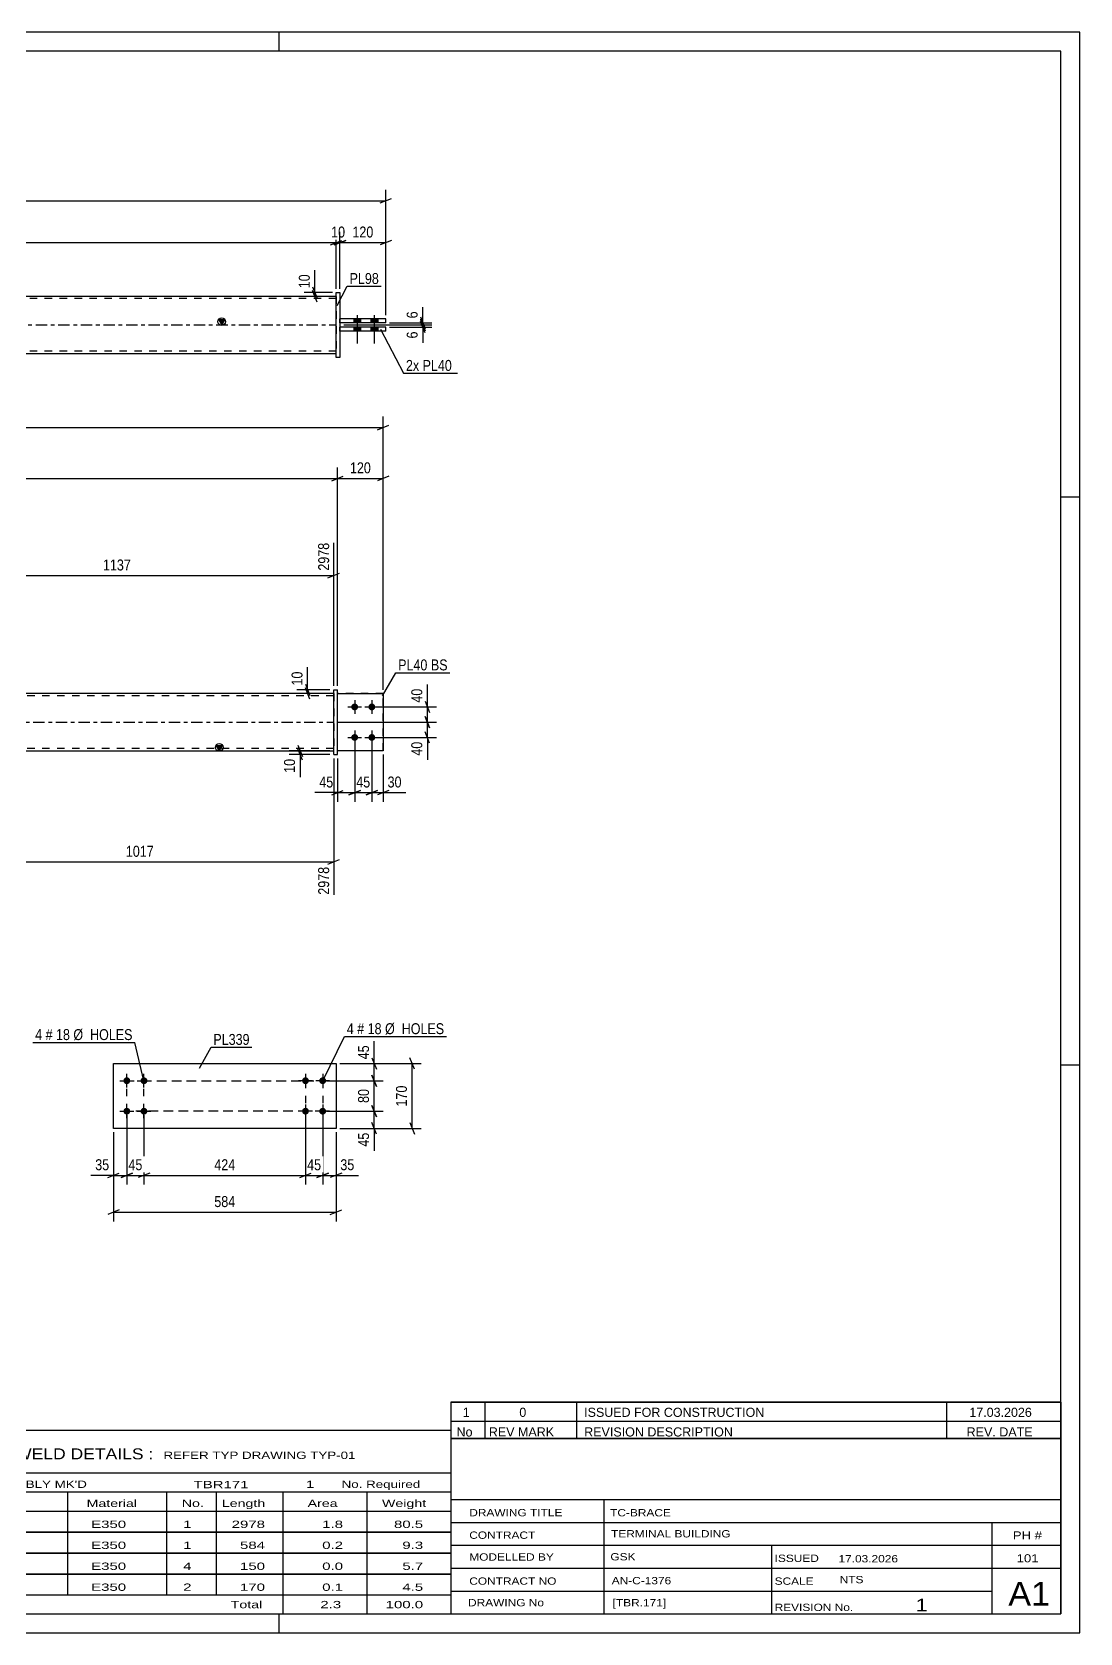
# Model space of a CAD drawing. Header units: millimetres. Extents: x 0 to 594, y 0 to 420.
# Drawn here: x 319.2 to 594, y 0 to 420 of the extents above; entities that cross this region are included whole.
import ezdxf

# ---------------------------------------------------------------- set-up
doc = ezdxf.new("R2010")
doc.units = ezdxf.units.MM
doc.linetypes.add('DXK_LINE_DOT2', pattern=[3.9198, 1.9599, -1.9599])
doc.linetypes.add('DXK_LINE_DOT3', pattern=[5.9187, 2.979, -0.9799, 0.9799, -0.9799])
doc.styles.add('Arial Narrow', font='ARIALN.TTF', dxfattribs={"height": 0.2})

# ---------------------------------------------------------------- blocks, each defined once
blk = doc.blocks.new('Unknown-580611892-1130')
at = {"color": 5, "linetype": 'Continuous'}
for p, q in [((594, 420), (0, 420)), ((384, 415), (384, 420)), ((594, 0), (594, 420)), ((589, 415), (5, 415)), ((589, 5), (589, 415)), ((594, 298), (589, 298)), ((594, 149), (589, 149)), ((5, 5), (589, 5)), ((384, 0), (384, 5)), ((0, 0), (594, 0))]:
    blk.add_line(p, q, dxfattribs=at)
blk = doc.blocks.new('Part-580611892-3545 - 3544')
at = {"color": 2, "linetype": 'Continuous'}
for p, q in [((340.59, 149.38), (398.94, 149.38)), ((340.59, 132.38), (340.59, 149.38)), ((398.94, 149.38), (398.94, 132.38)), ((398.94, 132.38), (340.59, 132.38))]:
    blk.add_line(p, q, dxfattribs=at)
blk = doc.blocks.new('Bolt-580611892-3546 - 3544')
at = {"linetype": 'Continuous'}
for points in [[(390.94, 143.98, -1), (390.94, 145.78, -1)], [(395.44, 143.98, -1), (395.44, 145.78, -1)], [(390.94, 135.98, -1), (390.94, 137.78, -1)], [(395.44, 135.98, -1), (395.44, 137.78, -1)]]:
    blk.add_hatch(color=1, dxfattribs=at).paths.add_polyline_path(points)
at = {"color": 1, "linetype": 'Continuous'}
for p, q in [((392.74, 144.88), (389.14, 144.88)), ((390.94, 146.68), (390.94, 143.08)), ((397.24, 144.88), (393.64, 144.88)), ((395.44, 146.68), (395.44, 143.08)), ((390.94, 138.68), (390.94, 135.08)), ((395.44, 138.68), (395.44, 135.08)), ((392.74, 136.88), (389.14, 136.88)), ((397.24, 136.88), (393.64, 136.88))]:
    blk.add_line(p, q, dxfattribs=at)
blk = doc.blocks.new('Bolt-580611892-3547 - 3544')
at = {"linetype": 'Continuous'}
for points in [[(344.09, 145.78, -1), (344.09, 143.98, -1)], [(348.59, 145.78, -1), (348.59, 143.98, -1)], [(344.09, 137.78, -1), (344.09, 135.98, -1)], [(348.59, 137.78, -1), (348.59, 135.98, -1)]]:
    blk.add_hatch(color=1, dxfattribs=at).paths.add_polyline_path(points)
at = {"color": 1, "linetype": 'Continuous'}
for p, q in [((342.29, 144.88), (345.89, 144.88)), ((344.09, 143.08), (344.09, 146.68)), ((346.79, 144.88), (350.39, 144.88)), ((348.59, 143.08), (348.59, 146.68)), ((344.09, 135.08), (344.09, 138.68)), ((348.59, 135.08), (348.59, 138.68)), ((342.29, 136.88), (345.89, 136.88)), ((346.79, 136.88), (350.39, 136.88))]:
    blk.add_line(p, q, dxfattribs=at)
blk = doc.blocks.new('Part-580611892-1695 - 1673')
at = {"color": 2, "linetype": 'Continuous'}
for p, q in [((399.33, 246.44), (411.33, 246.44)), ((411.33, 246.44), (411.33, 231.44)), ((411.33, 231.44), (399.33, 231.44))]:
    blk.add_line(p, q, dxfattribs=at)
at = {"color": 7, "linetype": 'DXK_LINE_DOT2'}
blk.add_line((399.33, 231.44), (399.33, 246.44), dxfattribs=at)
blk = doc.blocks.new('Part-580611892-1700 - 1673')
at = {"linetype": 'Continuous'}
blk.add_hatch(color=2, dxfattribs=at).paths.add_polyline_path([(368.33, 231.44), (367.53, 232.84), (369.13, 232.84)])
at = {"color": 2, "linetype": 'Continuous'}
for p, q in [((398.33, 246.44), (100.56, 246.44)), ((100.56, 231.44), (398.33, 231.44)), ((368.33, 231.44), (367.53, 232.84)), ((367.53, 232.84), (369.13, 232.84)), ((369.13, 232.84), (368.33, 231.44))]:
    blk.add_line(p, q, dxfattribs=at)
at = {"color": 7, "linetype": 'DXK_LINE_DOT2'}
for p, q in [((100.56, 246.44), (100.56, 231.44)), ((398.33, 245.84), (100.56, 245.84)), ((262.78, 246.44), (262.78, 245.84)), ((285.23, 246.44), (285.23, 245.84)), ((398.33, 246.44), (398.33, 231.44)), ((398.33, 232.04), (100.56, 232.04)), ((274.31, 231.44), (274.31, 232.04)), ((296.77, 231.44), (296.77, 232.04))]:
    blk.add_line(p, q, dxfattribs=at)
at = {"color": 7, "linetype": 'DXK_LINE_DOT3'}
blk.add_line((100.56, 238.94), (398.33, 238.94), dxfattribs=at)
at = {"color": 2, "linetype": 'Continuous'}
blk.add_circle((368.33, 232.34), 1, dxfattribs=at)
blk = doc.blocks.new('Part-580611892-1685 - 1673')
at = {"color": 2, "linetype": 'Continuous'}
for p, q in [((398.33, 230.44), (398.33, 247.44)), ((398.33, 247.44), (399.33, 247.44)), ((399.33, 230.44), (399.33, 247.44)), ((398.33, 230.44), (399.33, 230.44))]:
    blk.add_line(p, q, dxfattribs=at)
blk = doc.blocks.new('Part-580611892-1690 - 1673')
at = {"color": 7, "linetype": 'DXK_LINE_DOT2'}
for p, q in [((411.33, 246.44), (399.33, 246.44)), ((399.33, 231.44), (399.33, 246.44)), ((411.33, 231.44), (411.33, 246.44)), ((411.33, 231.44), (399.33, 231.44))]:
    blk.add_line(p, q, dxfattribs=at)
blk = doc.blocks.new('Bolt-580611892-1710 - 1673')
at = {"linetype": 'Continuous'}
for points in [[(403.83, 243.84, -1), (403.83, 242.04, -1)], [(408.33, 243.84, -1), (408.33, 242.04, -1)], [(403.83, 235.84, -1), (403.83, 234.04, -1)], [(408.33, 235.84, -1), (408.33, 234.04, -1)]]:
    blk.add_hatch(color=1, dxfattribs=at).paths.add_polyline_path(points)
at = {"color": 1, "linetype": 'Continuous'}
for p, q in [((403.83, 244.74), (403.83, 241.14)), ((408.33, 244.74), (408.33, 241.14)), ((402.03, 242.94), (405.63, 242.94)), ((406.53, 242.94), (410.13, 242.94)), ((403.83, 236.74), (403.83, 233.14)), ((408.33, 236.74), (408.33, 233.14)), ((402.03, 234.94), (405.63, 234.94)), ((406.53, 234.94), (410.13, 234.94))]:
    blk.add_line(p, q, dxfattribs=at)
blk = doc.blocks.new('Bolt-580611892-1371 - 1367')
at = {"linetype": 'Continuous'}
for points in [[(405.38, 344.75), (403.58, 344.75), (403.58, 343.75), (405.38, 343.75)], [(405.38, 344.75), (403.58, 344.75), (403.58, 343.75), (405.38, 343.75)], [(409.88, 344.75), (408.08, 344.75), (408.08, 343.75), (409.88, 343.75)], [(409.88, 344.75), (408.08, 344.75), (408.08, 343.75), (409.88, 343.75)], [(405.38, 342.55), (403.58, 342.55), (403.58, 341.55), (405.38, 341.55)], [(405.38, 342.55), (403.58, 342.55), (403.58, 341.55), (405.38, 341.55)], [(409.88, 342.55), (408.08, 342.55), (408.08, 341.55), (409.88, 341.55)], [(409.88, 342.55), (408.08, 342.55), (408.08, 341.55), (409.88, 341.55)]]:
    blk.add_hatch(color=1, dxfattribs=at).paths.add_polyline_path(points)
at = {"color": 1, "linetype": 'Continuous'}
for p, q in [((403.58, 344.75), (403.58, 343.75)), ((403.58, 344.75), (403.58, 343.75)), ((404.48, 345.75), (404.48, 338.25)), ((404.48, 345.75), (404.48, 338.25)), ((405.38, 344.75), (405.38, 343.75)), ((405.38, 344.75), (405.38, 343.75)), ((408.08, 344.75), (408.08, 343.75)), ((408.08, 344.75), (408.08, 343.75)), ((408.98, 345.75), (408.98, 338.25)), ((408.98, 345.75), (408.98, 338.25)), ((409.88, 344.75), (409.88, 343.75)), ((409.88, 344.75), (409.88, 343.75)), ((403.58, 342.55), (403.58, 341.55)), ((403.58, 342.55), (403.58, 341.55)), ((405.38, 342.55), (405.38, 341.55)), ((405.38, 342.55), (405.38, 341.55)), ((408.08, 342.55), (408.08, 341.55)), ((408.08, 342.55), (408.08, 341.55)), ((409.88, 342.55), (409.88, 341.55)), ((409.88, 342.55), (409.88, 341.55))]:
    blk.add_line(p, q, dxfattribs=at)
blk = doc.blocks.new('Part-580611892-1456 - 1367')
at = {"linetype": 'Continuous'}
blk.add_hatch(color=2, dxfattribs=at).paths.add_polyline_path([(368.98, 343.15), (368.18, 344.55), (369.78, 344.55)])
at = {"color": 2, "linetype": 'Continuous'}
for p, q in [((398.98, 350.65), (101.21, 350.65)), ((368.98, 343.15), (368.18, 344.55)), ((368.18, 344.55), (369.78, 344.55)), ((369.78, 344.55), (368.98, 343.15)), ((263.43, 343.75), (263.43, 343.85)), ((263.43, 343.85), (285.89, 343.85)), ((263.43, 342.45), (263.43, 342.55)), ((285.89, 342.45), (263.43, 342.45)), ((274.96, 343.85), (274.96, 343.75)), ((274.96, 342.45), (274.96, 342.55)), ((285.89, 343.85), (285.89, 342.45)), ((101.21, 335.65), (398.98, 335.65))]:
    blk.add_line(p, q, dxfattribs=at)
at = {"color": 7, "linetype": 'DXK_LINE_DOT2'}
for p, q in [((101.21, 335.65), (101.21, 350.65)), ((398.98, 350.05), (101.21, 350.05)), ((398.98, 350.65), (398.98, 335.65)), ((263.43, 342.45), (263.43, 343.75)), ((274.96, 343.75), (274.96, 342.45)), ((285.89, 343.85), (297.42, 343.85)), ((297.42, 342.45), (285.89, 342.45)), ((297.42, 343.85), (297.42, 342.45)), ((398.98, 336.25), (101.21, 336.25))]:
    blk.add_line(p, q, dxfattribs=at)
at = {"color": 7, "linetype": 'DXK_LINE_DOT3'}
blk.add_line((101.21, 343.15), (398.98, 343.15), dxfattribs=at)
at = {"color": 2, "linetype": 'Continuous'}
blk.add_circle((368.98, 344.05), 1, dxfattribs=at)
blk = doc.blocks.new('Part-580611892-1461 - 1367')
at = {"color": 2, "linetype": 'Continuous'}
for p, q in [((411.98, 342.55), (399.98, 342.55)), ((411.98, 341.55), (399.98, 341.55)), ((411.98, 341.55), (411.98, 342.55))]:
    blk.add_line(p, q, dxfattribs=at)
at = {"color": 7, "linetype": 'DXK_LINE_DOT2'}
blk.add_line((399.98, 341.55), (399.98, 342.55), dxfattribs=at)
blk = doc.blocks.new('Part-580611892-1433 - 1367')
at = {"color": 2, "linetype": 'Continuous'}
for p, q in [((398.98, 334.65), (398.98, 351.65)), ((398.98, 351.65), (399.98, 351.65)), ((399.98, 351.65), (399.98, 334.65)), ((399.98, 334.65), (398.98, 334.65))]:
    blk.add_line(p, q, dxfattribs=at)
blk = doc.blocks.new('Part-580611892-1466 - 1367')
at = {"color": 2, "linetype": 'Continuous'}
for p, q in [((411.98, 344.75), (399.98, 344.75)), ((411.98, 343.75), (411.98, 344.75)), ((411.98, 343.75), (399.98, 343.75))]:
    blk.add_line(p, q, dxfattribs=at)
at = {"color": 7, "linetype": 'DXK_LINE_DOT2'}
blk.add_line((399.98, 343.75), (399.98, 344.75), dxfattribs=at)
blk = doc.blocks.new('Rectangle-580611892-3719 - 3544')
at = {"color": 1, "linetype": 'DXK_LINE_DOT2'}
blk.add_lwpolyline([(344.09, 144.88), (395.44, 144.88), (395.44, 136.88), (344.09, 136.88), (344.09, 144.88)], close=True, dxfattribs=at)
blk = doc.blocks.new('Rectangle-580611892-3729 - 3544')
at = {"color": 1, "linetype": 'DXK_LINE_DOT2'}
blk.add_lwpolyline([(348.59, 144.88), (390.94, 144.88), (390.94, 136.88), (348.59, 136.88), (348.59, 144.88)], close=True, dxfattribs=at)
blk = doc.blocks.new('StraightDimension-580611892-3591 - 3544')
at = {"color": 7, "linetype": 'Continuous'}
for p, q in [((399.94, 149.38), (421.28, 149.38)), ((419.48, 147.88), (418.28, 150.88)), ((418.88, 132.38), (418.88, 149.38)), ((399.94, 132.38), (421.28, 132.38)), ((418.28, 133.88), (419.48, 130.88))]:
    blk.add_line(p, q, dxfattribs=at)
at = {"color": 0}
blk.add_wipeout([(418.13, 144.22), (413.93, 144.22), (413.93, 137.53), (418.13, 137.53)], dxfattribs=at)
at = {"color": 3, "style": 'Arial Narrow'}
blk.add_text('170', height=2.863, rotation=90.0002, dxfattribs=at).set_placement((417.53, 138.13))
blk = doc.blocks.new('StraightDimension-580611892-3551 - 3544')
at = {"color": 7, "linetype": 'Continuous'}
for p, q in [((395.44, 135.88), (395.44, 117.66)), ((398.94, 131.38), (398.94, 117.66)), ((393.94, 119.46), (396.94, 120.66)), ((395.44, 120.06), (398.94, 120.06)), ((400.44, 120.66), (397.44, 119.46))]:
    blk.add_line(p, q, dxfattribs=at)
at = {"color": 0}
blk.add_wipeout([(404.33, 120.81), (404.33, 125.01), (399.47, 125.01), (399.47, 120.81)], dxfattribs=at)
at = {"color": 7, "linetype": 'Continuous'}
blk.add_line((398.94, 120.06), (404.85, 120.06), dxfattribs=at)
blk.add_line((398.94, 120.06), (404.85, 120.06), dxfattribs=at)
at = {"color": 3, "style": 'Arial Narrow'}
blk.add_text('35', height=2.863, dxfattribs=at).set_placement((400.07, 121.41))
blk = doc.blocks.new('StraightDimension-580611892-3697 - 3544')
at = {"color": 7, "linetype": 'Continuous'}
for p, q in [((399.94, 149.38), (411.34, 149.38)), ((408.34, 150.88), (409.54, 147.88)), ((408.94, 144.88), (408.94, 149.38)), ((396.44, 144.88), (411.34, 144.88)), ((409.54, 143.38), (408.34, 146.38))]:
    blk.add_line(p, q, dxfattribs=at)
at = {"color": 0}
blk.add_wipeout([(408.19, 154.76), (403.99, 154.76), (403.99, 149.9), (408.19, 149.9)], dxfattribs=at)
at = {"color": 7, "linetype": 'Continuous'}
blk.add_line((408.94, 149.38), (408.94, 155.28), dxfattribs=at)
blk.add_line((408.94, 149.38), (408.94, 155.28), dxfattribs=at)
at = {"color": 3, "style": 'Arial Narrow'}
blk.add_text('45', height=2.863, rotation=90.0002, dxfattribs=at).set_placement((407.59, 150.5))
blk = doc.blocks.new('StraightDimension-580611892-3552 - 3544')
at = {"color": 7, "linetype": 'Continuous'}
for p, q in [((390.94, 135.88), (390.94, 117.66)), ((395.44, 135.88), (395.44, 117.66)), ((389.44, 119.46), (392.44, 120.66)), ((390.94, 120.06), (395.44, 120.06)), ((396.94, 120.66), (393.94, 119.46))]:
    blk.add_line(p, q, dxfattribs=at)
at = {"color": 0}
blk.add_wipeout([(395.62, 120.81), (395.62, 125.01), (390.77, 125.01), (390.77, 120.81)], dxfattribs=at)
at = {"color": 3, "style": 'Arial Narrow'}
blk.add_text('45', height=2.863, dxfattribs=at).set_placement((391.37, 121.41))
blk = doc.blocks.new('StraightDimension-580611892-3553 - 3544')
at = {"color": 7, "linetype": 'Continuous'}
for p, q in [((348.59, 135.88), (348.59, 117.66)), ((390.94, 135.88), (390.94, 117.66)), ((350.09, 120.66), (347.09, 119.46)), ((348.59, 120.06), (390.94, 120.06)), ((389.44, 119.46), (392.44, 120.66))]:
    blk.add_line(p, q, dxfattribs=at)
at = {"color": 0}
blk.add_wipeout([(373.11, 120.81), (373.11, 125.01), (366.43, 125.01), (366.43, 120.81)], dxfattribs=at)
at = {"color": 3, "style": 'Arial Narrow'}
blk.add_text('424', height=2.863, dxfattribs=at).set_placement((367.03, 121.41))
blk = doc.blocks.new('StraightDimension-580611892-3554 - 3544')
at = {"color": 7, "linetype": 'Continuous'}
for p, q in [((344.09, 135.88), (344.09, 117.66)), ((348.59, 135.88), (348.59, 117.66)), ((342.59, 119.46), (345.59, 120.66)), ((344.09, 120.06), (348.59, 120.06)), ((350.09, 120.66), (347.09, 119.46))]:
    blk.add_line(p, q, dxfattribs=at)
at = {"color": 0}
blk.add_wipeout([(348.77, 120.81), (348.77, 125.01), (343.91, 125.01), (343.91, 120.81)], dxfattribs=at)
at = {"color": 3, "style": 'Arial Narrow'}
blk.add_text('45', height=2.863, dxfattribs=at).set_placement((344.51, 121.41))
blk = doc.blocks.new('StraightDimension-580611892-3555 - 3544')
at = {"color": 7, "linetype": 'Continuous'}
for p, q in [((344.09, 135.88), (344.09, 117.66)), ((340.59, 131.38), (340.59, 117.66)), ((339.09, 119.46), (342.09, 120.66)), ((340.59, 120.06), (344.09, 120.06)), ((345.59, 120.66), (342.59, 119.46))]:
    blk.add_line(p, q, dxfattribs=at)
at = {"color": 0}
blk.add_wipeout([(340.07, 120.81), (340.07, 125.01), (335.21, 125.01), (335.21, 120.81)], dxfattribs=at)
at = {"color": 7, "linetype": 'Continuous'}
blk.add_line((340.59, 120.06), (334.69, 120.06), dxfattribs=at)
blk.add_line((340.59, 120.06), (334.69, 120.06), dxfattribs=at)
at = {"color": 3, "style": 'Arial Narrow'}
blk.add_text('35', height=2.863, dxfattribs=at).set_placement((335.81, 121.41))
blk = doc.blocks.new('StraightDimension-580611892-3571 - 3544')
at = {"color": 7, "linetype": 'Continuous'}
for p, q in [((340.59, 131.38), (340.59, 107.99)), ((398.94, 131.38), (398.94, 107.99)), ((342.09, 110.99), (339.09, 109.79)), ((340.59, 110.39), (398.94, 110.39)), ((397.44, 109.79), (400.44, 110.99))]:
    blk.add_line(p, q, dxfattribs=at)
at = {"color": 0}
blk.add_wipeout([(373.11, 111.14), (373.11, 115.34), (366.43, 115.34), (366.43, 111.14)], dxfattribs=at)
at = {"color": 3, "style": 'Arial Narrow'}
blk.add_text('584', height=2.863, dxfattribs=at).set_placement((367.03, 111.74))
blk = doc.blocks.new('StraightDimension-580611892-3698 - 3544')
at = {"color": 7, "linetype": 'Continuous'}
for p, q in [((396.44, 144.88), (411.34, 144.88)), ((408.34, 146.38), (409.54, 143.38)), ((408.94, 136.88), (408.94, 144.88)), ((396.44, 136.88), (411.34, 136.88)), ((409.54, 135.38), (408.34, 138.38))]:
    blk.add_line(p, q, dxfattribs=at)
at = {"color": 0}
blk.add_wipeout([(408.19, 143.3), (403.99, 143.3), (403.99, 138.45), (408.19, 138.45)], dxfattribs=at)
at = {"color": 3, "style": 'Arial Narrow'}
blk.add_text('80', height=2.863, rotation=90.0002, dxfattribs=at).set_placement((407.59, 139.05))
blk = doc.blocks.new('StraightDimension-580611892-3699 - 3544')
at = {"color": 7, "linetype": 'Continuous'}
for p, q in [((396.44, 136.88), (411.34, 136.88)), ((408.34, 138.38), (409.54, 135.38)), ((408.94, 132.38), (408.94, 136.88)), ((399.94, 132.38), (411.34, 132.38)), ((409.54, 130.88), (408.34, 133.88))]:
    blk.add_line(p, q, dxfattribs=at)
at = {"color": 0}
blk.add_wipeout([(408.19, 131.85), (403.99, 131.85), (403.99, 126.99), (408.19, 126.99)], dxfattribs=at)
at = {"color": 7, "linetype": 'Continuous'}
blk.add_line((408.94, 132.38), (408.94, 126.47), dxfattribs=at)
blk.add_line((408.94, 132.38), (408.94, 126.47), dxfattribs=at)
at = {"color": 3, "style": 'Arial Narrow'}
blk.add_text('45', height=2.863, rotation=90.0002, dxfattribs=at).set_placement((407.59, 127.59))
blk = doc.blocks.new('StraightDimension-580611892-1936 - 1673')
at = {"color": 7, "linetype": 'Continuous'}
for p, q in [((397.33, 231.44), (386.68, 231.44)), ((388.93, 232.94), (390.13, 229.94)), ((390.13, 228.94), (388.93, 231.94)), ((389.53, 230.44), (389.53, 231.44)), ((397.33, 230.44), (386.68, 230.44))]:
    blk.add_line(p, q, dxfattribs=at)
at = {"color": 0}
blk.add_wipeout([(388.78, 229.92), (384.58, 229.92), (384.58, 225.06), (388.78, 225.06)], dxfattribs=at)
at = {"color": 7, "linetype": 'Continuous'}
blk.add_line((389.53, 230.44), (389.53, 224.54), dxfattribs=at)
blk.add_line((389.53, 230.44), (389.53, 224.54), dxfattribs=at)
at = {"color": 3, "style": 'Arial Narrow'}
blk.add_text('10', height=2.863, rotation=90.0002, dxfattribs=at).set_placement((388.18, 225.66))
blk = doc.blocks.new('StraightDimension-580611892-1955 - 1673')
at = {"color": 7, "linetype": 'Continuous'}
for p, q in [((403.83, 233.94), (403.83, 218.06)), ((408.33, 233.94), (408.33, 218.06)), ((402.33, 219.86), (405.33, 221.06)), ((403.83, 220.46), (408.33, 220.46)), ((409.83, 221.06), (406.83, 219.86))]:
    blk.add_line(p, q, dxfattribs=at)
at = {"color": 0}
blk.add_wipeout([(408.51, 221.21), (408.51, 225.41), (403.65, 225.41), (403.65, 221.21)], dxfattribs=at)
at = {"color": 3, "style": 'Arial Narrow'}
blk.add_text('45', height=2.863, dxfattribs=at).set_placement((404.25, 221.81))
blk = doc.blocks.new('StraightDimension-580611892-2017 - 1673')
at = {"color": 7, "linetype": 'Continuous'}
for p, q in [((422.29, 240.44), (423.49, 237.44)), ((399.33, 238.94), (425.29, 238.94)), ((423.49, 233.44), (422.29, 236.44)), ((422.89, 234.94), (422.89, 238.94)), ((409.33, 234.94), (425.29, 234.94))]:
    blk.add_line(p, q, dxfattribs=at)
at = {"color": 0}
blk.add_wipeout([(422.14, 234.42), (417.94, 234.42), (417.94, 229.56), (422.14, 229.56)], dxfattribs=at)
at = {"color": 7, "linetype": 'Continuous'}
blk.add_line((422.89, 234.94), (422.89, 229.04), dxfattribs=at)
blk.add_line((422.89, 234.94), (422.89, 229.04), dxfattribs=at)
at = {"color": 3, "style": 'Arial Narrow'}
blk.add_text('40', height=2.863, rotation=90.0002, dxfattribs=at).set_placement((421.54, 230.16))
blk = doc.blocks.new('StraightDimension-580611892-2031 - 1673')
at = {"color": 7, "linetype": 'Continuous'}
for p, q in [((390.9, 248.94), (392.1, 245.94)), ((392.1, 244.94), (390.9, 247.94)), ((397.33, 247.44), (388.65, 247.44)), ((397.33, 246.44), (388.65, 246.44)), ((391.5, 246.44), (391.5, 247.44))]:
    blk.add_line(p, q, dxfattribs=at)
at = {"color": 0}
blk.add_wipeout([(390.75, 252.83), (386.55, 252.83), (386.55, 247.97), (390.75, 247.97)], dxfattribs=at)
at = {"color": 7, "linetype": 'Continuous'}
blk.add_line((391.5, 247.44), (391.5, 253.35), dxfattribs=at)
blk.add_line((391.5, 247.44), (391.5, 253.35), dxfattribs=at)
at = {"color": 3, "style": 'Arial Narrow'}
blk.add_text('10', height=2.863, rotation=90.0002, dxfattribs=at).set_placement((390.15, 248.57))
blk = doc.blocks.new('StraightDimension-580611892-1760 - 1673')
at = {"color": 7, "linetype": 'Continuous'}
for p, q in [((284.65, 247.44), (284.65, 286.01)), ((398.33, 248.44), (398.33, 286.01)), ((286.15, 278), (283.15, 276.8)), ((284.65, 277.4), (398.33, 277.4)), ((396.83, 276.8), (399.83, 278))]:
    blk.add_line(p, q, dxfattribs=at)
at = {"color": 0, "linetype": 'Continuous'}
blk.add_wipeout([(397.73, 286.61), (393.53, 286.61), (393.53, 278.1), (397.73, 278.1)], dxfattribs=at)
at = {"color": 0}
blk.add_wipeout([(345.75, 278.15), (345.75, 282.35), (337.24, 282.35), (337.24, 278.15)], dxfattribs=at)
at = {"color": 3, "linetype": 'Continuous', "style": 'Arial Narrow'}
blk.add_text('2978', height=2.863, rotation=90.0002, dxfattribs=at).set_placement((397.13, 278.7))
at = {"color": 3, "style": 'Arial Narrow'}
blk.add_text('1137', height=2.863, dxfattribs=at).set_placement((337.84, 278.75))
blk = doc.blocks.new('StraightDimension-580611892-2050 - 1673')
at = {"color": 7, "linetype": 'Continuous'}
for p, q in [((101.06, 303.49), (98.06, 302.29)), ((99.56, 248.44), (99.56, 305.74)), ((99.56, 302.89), (399.33, 302.89)), ((397.83, 302.29), (400.83, 303.49)), ((399.33, 248.44), (399.33, 305.74))]:
    blk.add_line(p, q, dxfattribs=at)
at = {"color": 0}
blk.add_wipeout([(253.7, 303.64), (253.7, 307.84), (245.19, 307.84), (245.19, 303.64)], dxfattribs=at)
at = {"color": 3, "style": 'Arial Narrow'}
blk.add_text('2998', height=2.863, dxfattribs=at).set_placement((245.79, 304.24))
blk = doc.blocks.new('StraightDimension-580611892-2040 - 1673')
at = {"color": 7, "linetype": 'Continuous'}
for p, q in [((397.83, 302.29), (400.83, 303.49)), ((399.33, 248.44), (399.33, 305.74)), ((399.33, 302.89), (411.33, 302.89)), ((412.83, 303.49), (409.83, 302.29)), ((411.33, 247.44), (411.33, 305.74))]:
    blk.add_line(p, q, dxfattribs=at)
at = {"color": 0}
blk.add_wipeout([(408.67, 303.64), (408.67, 307.84), (401.99, 307.84), (401.99, 303.64)], dxfattribs=at)
at = {"color": 3, "style": 'Arial Narrow'}
blk.add_text('120', height=2.863, dxfattribs=at).set_placement((402.59, 304.24))
blk = doc.blocks.new('StraightDimension-580611892-1945 - 1673')
at = {"color": 7, "linetype": 'Continuous'}
for p, q in [((403.83, 233.94), (403.83, 218.06)), ((399.33, 229.44), (399.33, 218.06)), ((397.83, 219.86), (400.83, 221.06)), ((399.33, 220.46), (403.83, 220.46)), ((405.33, 221.06), (402.33, 219.86))]:
    blk.add_line(p, q, dxfattribs=at)
at = {"color": 0}
blk.add_wipeout([(398.81, 221.21), (398.81, 225.41), (393.95, 225.41), (393.95, 221.21)], dxfattribs=at)
at = {"color": 7, "linetype": 'Continuous'}
blk.add_line((399.33, 220.46), (393.42, 220.46), dxfattribs=at)
blk.add_line((399.33, 220.46), (393.42, 220.46), dxfattribs=at)
at = {"color": 3, "style": 'Arial Narrow'}
blk.add_text('45', height=2.863, dxfattribs=at).set_placement((394.55, 221.81))
blk = doc.blocks.new('StraightDimension-580611892-1746 - 1673')
at = {"color": 7, "linetype": 'Continuous'}
for p, q in [((89.06, 316.85), (86.06, 315.65)), ((87.56, 247.44), (87.56, 319.1)), ((87.56, 316.25), (411.33, 316.25)), ((409.83, 315.65), (412.83, 316.85)), ((411.33, 247.44), (411.33, 319.1))]:
    blk.add_line(p, q, dxfattribs=at)
at = {"color": 0}
blk.add_wipeout([(253.7, 317), (253.7, 321.2), (245.19, 321.2), (245.19, 317)], dxfattribs=at)
at = {"color": 3, "style": 'Arial Narrow'}
blk.add_text('3238', height=2.863, dxfattribs=at).set_placement((245.79, 317.6))
blk = doc.blocks.new('StraightDimension-580611892-1838 - 1673')
at = {"color": 7, "linetype": 'Continuous'}
for p, q in [((296.67, 230.44), (296.67, 193.68)), ((398.33, 229.44), (398.33, 193.68)), ((298.17, 202.89), (295.17, 201.69)), ((296.67, 202.29), (398.33, 202.29)), ((396.83, 201.69), (399.83, 202.89))]:
    blk.add_line(p, q, dxfattribs=at)
at = {"color": 0}
blk.add_wipeout([(351.75, 203.04), (351.75, 207.24), (343.24, 207.24), (343.24, 203.04)], dxfattribs=at)
at = {"color": 0, "linetype": 'Continuous'}
blk.add_wipeout([(397.73, 201.59), (393.53, 201.59), (393.53, 193.08), (397.73, 193.08)], dxfattribs=at)
at = {"color": 3, "style": 'Arial Narrow'}
blk.add_text('1017', height=2.863, dxfattribs=at).set_placement((343.84, 203.64))
at = {"color": 3, "linetype": 'Continuous', "style": 'Arial Narrow'}
blk.add_text('2978', height=2.863, rotation=90.0002, dxfattribs=at).set_placement((397.13, 193.68))
blk = doc.blocks.new('StraightDimension-580611892-1965 - 1673')
at = {"color": 7, "linetype": 'Continuous'}
for p, q in [((408.33, 233.94), (408.33, 218.06)), ((411.33, 230.44), (411.33, 218.06)), ((406.83, 219.86), (409.83, 221.06)), ((408.33, 220.46), (411.33, 220.46)), ((412.83, 221.06), (409.83, 219.86))]:
    blk.add_line(p, q, dxfattribs=at)
at = {"color": 0}
blk.add_wipeout([(416.71, 221.21), (416.71, 225.41), (411.86, 225.41), (411.86, 221.21)], dxfattribs=at)
at = {"color": 7, "linetype": 'Continuous'}
blk.add_line((411.33, 220.46), (417.24, 220.46), dxfattribs=at)
blk.add_line((411.33, 220.46), (417.24, 220.46), dxfattribs=at)
at = {"color": 3, "style": 'Arial Narrow'}
blk.add_text('30', height=2.863, dxfattribs=at).set_placement((412.46, 221.81))
blk = doc.blocks.new('StraightDimension-580611892-2004 - 1673')
at = {"color": 7, "linetype": 'Continuous'}
for p, q in [((422.29, 244.44), (423.49, 241.44)), ((409.33, 242.94), (425.29, 242.94)), ((423.49, 237.44), (422.29, 240.44)), ((422.89, 238.94), (422.89, 242.94)), ((399.33, 238.94), (425.29, 238.94))]:
    blk.add_line(p, q, dxfattribs=at)
at = {"color": 0}
blk.add_wipeout([(422.14, 248.33), (417.94, 248.33), (417.94, 243.47), (422.14, 243.47)], dxfattribs=at)
at = {"color": 7, "linetype": 'Continuous'}
blk.add_line((422.89, 242.94), (422.89, 248.85), dxfattribs=at)
blk.add_line((422.89, 242.94), (422.89, 248.85), dxfattribs=at)
at = {"color": 3, "style": 'Arial Narrow'}
blk.add_text('40', height=2.863, rotation=90.0002, dxfattribs=at).set_placement((421.54, 244.07))
blk = doc.blocks.new('StraightDimension-580611892-1545 - 1367')
at = {"color": 7, "linetype": 'Continuous'}
for p, q in [((88.21, 345.75), (88.21, 378.6)), ((411.98, 345.75), (411.98, 378.6)), ((89.71, 376.35), (86.71, 375.15)), ((88.21, 375.75), (411.98, 375.75)), ((410.48, 375.15), (413.48, 376.35))]:
    blk.add_line(p, q, dxfattribs=at)
at = {"color": 0}
blk.add_wipeout([(254.35, 376.5), (254.35, 380.7), (245.84, 380.7), (245.84, 376.5)], dxfattribs=at)
at = {"color": 3, "style": 'Arial Narrow'}
blk.add_text('3238', height=2.863, dxfattribs=at).set_placement((246.44, 377.1))
blk = doc.blocks.new('StraightDimension-580611892-1576 - 1367')
at = {"color": 7, "linetype": 'Continuous'}
for p, q in [((101.21, 352.65), (101.21, 367.6)), ((398.98, 352.65), (398.98, 367.6)), ((102.71, 365.35), (99.71, 364.15)), ((101.21, 364.75), (398.98, 364.75)), ((397.48, 364.15), (400.48, 365.35))]:
    blk.add_line(p, q, dxfattribs=at)
at = {"color": 0}
blk.add_wipeout([(254.35, 365.5), (254.35, 369.7), (245.84, 369.7), (245.84, 365.5)], dxfattribs=at)
at = {"color": 3, "style": 'Arial Narrow'}
blk.add_text('2978', height=2.863, dxfattribs=at).set_placement((246.44, 366.1))
blk = doc.blocks.new('StraightDimension-580611892-1586 - 1367')
at = {"color": 7, "linetype": 'Continuous'}
for p, q in [((398.98, 352.65), (398.98, 367.6)), ((399.98, 352.65), (399.98, 367.6)), ((397.48, 364.15), (400.48, 365.35)), ((401.48, 365.35), (398.48, 364.15)), ((398.98, 364.75), (399.98, 364.75))]:
    blk.add_line(p, q, dxfattribs=at)
at = {"color": 0}
blk.add_wipeout([(401.91, 365.5), (401.91, 369.7), (397.06, 369.7), (397.06, 365.5)], dxfattribs=at)
at = {"color": 3, "style": 'Arial Narrow'}
blk.add_text('10', height=2.863, dxfattribs=at).set_placement((397.66, 366.1))
blk = doc.blocks.new('StraightDimension-580611892-1596 - 1367')
at = {"color": 7, "linetype": 'Continuous'}
for p, q in [((399.98, 352.65), (399.98, 367.6)), ((411.98, 345.75), (411.98, 367.6)), ((398.48, 364.15), (401.48, 365.35)), ((399.98, 364.75), (411.98, 364.75)), ((413.48, 365.35), (410.48, 364.15))]:
    blk.add_line(p, q, dxfattribs=at)
at = {"color": 0}
blk.add_wipeout([(409.33, 365.5), (409.33, 369.7), (402.64, 369.7), (402.64, 365.5)], dxfattribs=at)
at = {"color": 3, "style": 'Arial Narrow'}
blk.add_text('120', height=2.863, dxfattribs=at).set_placement((403.24, 366.1))
blk = doc.blocks.new('StraightDimension-580611892-1607 - 1367')
at = {"color": 7, "linetype": 'Continuous'}
for p, q in [((392.8, 353.15), (394, 350.15)), ((397.98, 351.65), (390.55, 351.65)), ((397.98, 350.65), (390.55, 350.65)), ((394, 349.15), (392.8, 352.15)), ((393.4, 350.65), (393.4, 351.65))]:
    blk.add_line(p, q, dxfattribs=at)
at = {"color": 0}
blk.add_wipeout([(392.65, 357.04), (388.45, 357.04), (388.45, 352.18), (392.65, 352.18)], dxfattribs=at)
at = {"color": 7, "linetype": 'Continuous'}
blk.add_line((393.4, 351.65), (393.4, 357.56), dxfattribs=at)
blk.add_line((393.4, 351.65), (393.4, 357.56), dxfattribs=at)
at = {"color": 3, "style": 'Arial Narrow'}
blk.add_text('10', height=2.863, rotation=90.0002, dxfattribs=at).set_placement((392.05, 352.78))
blk = doc.blocks.new('StraightDimension-580611892-1618 - 1367')
at = {"color": 7, "linetype": 'Continuous'}
for p, q in [((421.08, 344.65), (422.28, 341.65)), ((400.98, 343.15), (424.08, 343.15)), ((412.98, 342.55), (424.08, 342.55)), ((422.28, 341.05), (421.08, 344.05)), ((421.68, 342.55), (421.68, 343.15))]:
    blk.add_line(p, q, dxfattribs=at)
at = {"color": 0}
blk.add_wipeout([(420.93, 342.03), (416.73, 342.03), (416.73, 339), (420.93, 339)], dxfattribs=at)
at = {"color": 7, "linetype": 'Continuous'}
blk.add_line((421.68, 342.55), (421.68, 338.48), dxfattribs=at)
blk.add_line((421.68, 342.55), (421.68, 338.48), dxfattribs=at)
at = {"color": 3, "style": 'Arial Narrow'}
blk.add_text('6', height=2.86, rotation=90.0002, dxfattribs=at).set_placement((420.33, 339.6))
blk = doc.blocks.new('StraightDimension-580611892-1627 - 1367')
at = {"color": 7, "linetype": 'Continuous'}
for p, q in [((421.08, 345.25), (422.28, 342.25)), ((422.28, 341.65), (421.08, 344.65)), ((400.98, 343.15), (424.08, 343.15)), ((412.98, 343.75), (424.08, 343.75)), ((421.68, 343.15), (421.68, 343.75))]:
    blk.add_line(p, q, dxfattribs=at)
at = {"color": 0}
blk.add_wipeout([(420.93, 347.31), (416.73, 347.31), (416.73, 344.28), (420.93, 344.28)], dxfattribs=at)
at = {"color": 7, "linetype": 'Continuous'}
blk.add_line((421.68, 343.75), (421.68, 347.83), dxfattribs=at)
blk.add_line((421.68, 343.75), (421.68, 347.83), dxfattribs=at)
at = {"color": 3, "style": 'Arial Narrow'}
blk.add_text('6', height=2.86, rotation=90.0002, dxfattribs=at).set_placement((420.33, 344.88))
blk = doc.blocks.new('Unknown-580611892-4963')
at = {"color": 7, "linetype": 'Continuous'}
for p, q in [((269, 53.25), (429, 53.25)), ((269, 42), (269, 53.25)), ((429, 53.25), (429, 42)), ((269, 42), (429, 42)), ((269, 42), (269, 37)), ((429, 42), (429, 37)), ((269, 37), (429, 37)), ((269, 37), (269, 32)), ((293, 37), (293, 32)), ((328.5, 37), (328.5, 32)), ((354.5, 37), (354.5, 32)), ((367.5, 37), (367.5, 32)), ((385, 37), (385, 32)), ((407, 37), (407, 32)), ((429, 37), (429, 32)), ((269, 32), (429, 32)), ((269, 31.95), (269, 26.55)), ((269, 31.95), (429, 31.95)), ((293, 32), (293, 26.5)), ((328.5, 32), (328.5, 26.5)), ((354.5, 32), (354.5, 26.5)), ((367.5, 32), (367.5, 26.5)), ((385, 32), (385, 26.5)), ((407, 32), (407, 26.5)), ((429, 31.95), (429, 26.55)), ((269, 26.55), (429, 26.55)), ((269, 26.45), (269, 21.05)), ((269, 26.45), (429, 26.45)), ((293, 26.5), (293, 21)), ((328.5, 26.5), (328.5, 21)), ((354.5, 26.5), (354.5, 21)), ((367.5, 26.5), (367.5, 21)), ((385, 26.5), (385, 21)), ((407, 26.5), (407, 21)), ((429, 26.45), (429, 21.05)), ((269, 21.05), (429, 21.05)), ((293, 21), (293, 15.5)), ((328.5, 21), (328.5, 15.5)), ((354.5, 21), (354.5, 15.5)), ((367.5, 21), (367.5, 15.5)), ((385, 21), (385, 15.5)), ((407, 21), (407, 15.5)), ((269, 20.95), (269, 15.55)), ((269, 20.95), (429, 20.95)), ((429, 20.95), (429, 15.55)), ((269, 15.55), (429, 15.55)), ((269, 15.45), (269, 10.05)), ((269, 15.45), (429, 15.45)), ((293, 15.5), (293, 10)), ((328.5, 15.5), (328.5, 10)), ((354.5, 15.5), (354.5, 10)), ((367.5, 15.5), (367.5, 10)), ((385, 15.5), (385, 10)), ((407, 15.5), (407, 10)), ((429, 15.45), (429, 10.05)), ((269, 10.05), (429, 10.05)), ((269, 10), (429, 10)), ((269, 10), (269, 5)), ((385, 10), (385, 5)), ((407, 10), (407, 5)), ((429, 10), (429, 5)), ((269, 5), (429, 5))]:
    blk.add_line(p, q, dxfattribs=at)
at = {"color": 7, "style": 'Arial Narrow'}
for s, height, width, p in [('GENERAL NOTES & WELD DETAILS :', 2.8633, 1.4, (270.15, 45.56)), ('REFER TYP DRAWING TYP-01', 1.9089, 1.6, (353.7, 45.66)), ("MATERIAL LIST FOR ASSEMBLY MK'D", 1.9089, 1.6, (270.15, 38.06)), ('TBR171', 1.909, 1.794707, (361.59, 37.97)), ('1', 1.91, 1.794707, (391.08, 38.06)), ('No. Required', 1.9089, 1.6, (400.41, 38.06)), ('Mark', 1.909, 1.7, (270.34, 33)), ('Profile', 1.909, 1.7, (303.41, 33)), ('Material', 1.909, 1.7, (333.54, 33.06)), ('No.', 1.909, 1.7, (358.5, 33.06)), ('Length', 1.909, 1.7, (369, 33.06)), ('Area', 1.909, 1.7, (391.5, 33.06)), ('Weight', 1.909, 1.7, (411, 33.06))]:
    blk.add_text(s, height=height, dxfattribs=dict(at, width=width)).set_placement(p)
at = {"color": 7, "linetype": 'Continuous', "style": 'Arial Narrow'}
for s, height, width, p in [('TBR171', 1.909, 1.794707, (270.5, 27.56)), ('SHS150*6', 1.909, 1.794707, (295, 27.56)), ('E350', 1.909, 1.794707, (334.74, 27.56)), ('1', 1.91, 1.794707, (358.86, 27.56)), ('2978', 1.909, 1.794707, (371.58, 27.56)), ('1.8', 1.909, 1.794707, (395.32, 27.56)), ('80.5', 1.909, 1.794707, (414.14, 27.56)), ('PL339', 1.909, 1.794707, (270.5, 22.06)), ('PL12*170', 1.909, 1.794707, (295, 22.06)), ('E350', 1.909, 1.794707, (334.74, 22.06)), ('1', 1.91, 1.794707, (358.86, 22.06)), ('584', 1.909, 1.794707, (373.77, 22.06)), ('0.2', 1.909, 1.794707, (395.32, 22.06)), ('9.3', 1.909, 1.794707, (416.33, 22.06)), ('PL40', 1.909, 1.794707, (270.5, 16.56)), ('PL10*120', 1.909, 1.794707, (295, 16.56)), ('E350', 1.909, 1.794707, (334.74, 16.56)), ('4', 1.91, 1.794707, (358.86, 16.56)), ('150', 1.909, 1.794707, (373.77, 16.56)), ('0.0', 1.909, 1.794707, (395.32, 16.56)), ('5.7', 1.909, 1.794707, (416.33, 16.56)), ('PL98', 1.909, 1.794707, (270.5, 11.06)), ('PL10*170', 1.909, 1.794707, (295, 11.06)), ('E350', 1.909, 1.794707, (334.74, 11.06)), ('2', 1.91, 1.794707, (358.86, 11.06)), ('170', 1.909, 1.794707, (373.77, 11.06)), ('0.1', 1.909, 1.794707, (395.32, 11.06)), ('4.5', 1.909, 1.794707, (416.33, 11.06)), ('Total', 1.909, 1.7, (371.33, 6.5)), ('2.3', 1.909, 1.794707, (394.83, 6.5)), ('100.0', 1.909, 1.794707, (411.96, 6.5))]:
    blk.add_text(s, height=height, dxfattribs=dict(at, width=width)).set_placement(p)
blk = doc.blocks.new('Unknown-580611892-4961')
at = {"color": 7, "linetype": 'Continuous'}
for p, q in [((429, 51.05), (429, 5)), ((429, 51.05), (589, 51.05)), ((589, 51), (589, 5)), ((429, 35), (589, 35)), ((469.14, 35), (469.14, 5)), ((429, 29), (589, 29)), ((571, 5.05), (571, 29.05)), ((429, 23), (589, 23)), ((513.14, 23), (513.14, 5)), ((429, 17), (589, 17)), ((429, 11), (571, 11)), ((429, 5), (589, 5))]:
    blk.add_line(p, q, dxfattribs=at)
at = {"color": 7, "style": 'Arial Narrow'}
for s, height, width, p in [('DRAWING TITLE', 1.9089, 1.425378, (433.88, 30.61)), ('TC-BRACE', 1.909, 1.425378, (470.81, 30.59)), ('CONTRACT', 1.909, 1.425378, (433.88, 24.71)), ('TERMINAL BUILDING', 1.9089, 1.425378, (471.06, 25.07)), ('MODELLED BY', 1.9089, 1.425378, (433.88, 18.98)), ('GSK', 1.909, 1.425378, (470.88, 19.04)), ('ISSUED', 1.909, 1.425378, (513.94, 18.64)), ('17.03.2026', 1.909, 1.425378, (530.69, 18.52)), ('CONTRACT NO', 1.9089, 1.425378, (433.88, 12.66)), ('AN-C-1376', 1.909, 1.425378, (471.23, 12.78)), ('SCALE', 1.909, 1.425378, (513.94, 12.65)), ('A1', 6.204, 1.25, (575.24, 7.2)), ('DRAWING No', 1.909, 1.425378, (433.56, 7)), ('[TBR.171]', 1.909, 1.425378, (471.46, 6.99)), ('1', 3.34, 1.5, (550.91, 5.68)), ('REVISION No.', 1.9089, 1.425378, (513.94, 5.77))]:
    blk.add_text(s, height=height, dxfattribs=dict(at, width=width)).set_placement(p)
at = {"color": 7, "linetype": 'Continuous', "style": 'Arial Narrow'}
for s, height, width, p in [('PH #', 2.1, 1.42538, (576.4, 24.55)), ('101', 2.1, 1.42538, (577.41, 18.55)), ('NTS', 1.909, 1.425378, (531, 13.05))]:
    blk.add_text(s, height=height, dxfattribs=dict(at, width=width)).set_placement(p)
blk = doc.blocks.new('Unknown-580611892-4962')
at = {"color": 7, "linetype": 'Continuous'}
for p, q in [((429, 60.55), (589, 60.55)), ((589, 60.55), (429, 60.55)), ((429, 60.55), (429, 55.55)), ((438, 60.55), (438, 55.55)), ((462, 60.55), (462, 55.55)), ((559, 60.55), (559, 55.55)), ((589, 60.55), (589, 55.55)), ((429, 55.55), (589, 55.55)), ((429, 55.55), (429, 51.05)), ((429, 55.55), (589, 55.55)), ((438, 55.55), (438, 51.05)), ((462, 55.55), (462, 51.05)), ((559, 55.55), (559, 51.05)), ((589, 55.55), (589, 51.05)), ((589, 51.05), (429, 51.05))]:
    blk.add_line(p, q, dxfattribs=at)
at = {"color": 7, "linetype": 'Continuous', "style": 'Arial Narrow'}
for s, height, width, p in [('1', 2.39, 1.196471, (432.16, 56.7)), ('0', 2.39, 1.196471, (447, 56.7)), ('ISSUED FOR CONSTRUCTION', 2.3861, 1.196471, (464, 56.7)), ('17.03.2026', 2.386, 1.196471, (565, 56.7)), ('No', 2.386, 1.2, (430.54, 51.55)), ('REV MARK', 2.386, 1.2, (439, 51.55)), ('REVISION DESCRIPTION', 2.3861, 1.2, (464, 51.55)), ('REV. DATE', 2.386, 1.2, (564.28, 51.55))]:
    blk.add_text(s, height=height, dxfattribs=dict(at, width=width)).set_placement(p)
blk = doc.blocks.new('Mark-580611892-3598 - 3544')
at = {"color": 0}
blk.add_wipeout([(321.89, 155.55), (321.89, 158.55), (320.06, 158.55), (320.06, 155.55)], dxfattribs=at)
blk.add_wipeout([(321.89, 155.55), (321.89, 158.55), (320.06, 158.55), (320.06, 155.55)], dxfattribs=at)
blk.add_wipeout([(324.62, 155.55), (324.62, 158.55), (322.79, 158.55), (322.79, 155.55)], dxfattribs=at)
blk.add_wipeout([(324.62, 155.55), (324.62, 158.55), (322.79, 158.55), (322.79, 155.55)], dxfattribs=at)
at = {"color": 3, "style": 'Arial Narrow'}
blk.add_text('4', height=2.86, dxfattribs=at).set_placement((320.06, 155.55))
at = {"color": 0}
blk.add_wipeout([(329.17, 155.55), (329.17, 158.55), (325.52, 158.55), (325.52, 155.55)], dxfattribs=at)
blk.add_wipeout([(329.17, 155.55), (329.17, 158.55), (325.52, 158.55), (325.52, 155.55)], dxfattribs=at)
at = {"color": 3, "style": 'Arial Narrow'}
blk.add_text('#', height=2.86, dxfattribs=at).set_placement((322.79, 155.55))
at = {"color": 0}
blk.add_wipeout([(345.6, 155.55), (345.6, 158.55), (330.07, 158.55), (330.07, 155.55)], dxfattribs=at)
blk.add_wipeout([(345.6, 155.55), (345.6, 158.55), (330.07, 158.55), (330.07, 155.55)], dxfattribs=at)
at = {"color": 7, "linetype": 'Continuous'}
for p in [(319.46, 154.95), (348.59, 144.88)]:
    blk.add_line(p, (346.2, 154.95), dxfattribs=at)
at = {"color": 3, "style": 'Arial Narrow'}
for s, p in [('18', (325.52, 155.55)), ('Ø  HOLES', (330.07, 155.55))]:
    blk.add_text(s, height=2.863, dxfattribs=at).set_placement(p)
blk = doc.blocks.new('Mark-580611892-3594 - 3544')
at = {"color": 0}
blk.add_wipeout([(376.29, 154.28), (376.29, 157.28), (366.78, 157.28), (366.78, 154.28)], dxfattribs=at)
blk.add_wipeout([(376.29, 154.28), (376.29, 157.28), (366.78, 157.28), (366.78, 154.28)], dxfattribs=at)
at = {"color": 30, "linetype": 'Continuous'}
for p, q in [((363.15, 148.21), (366.18, 153.68)), ((366.18, 153.68), (376.89, 153.68))]:
    blk.add_line(p, q, dxfattribs=at)
at = {"color": 3, "style": 'Arial Narrow'}
blk.add_text('PL339', height=2.863, dxfattribs=at).set_placement((366.78, 154.28))
blk = doc.blocks.new('Mark-580611892-3597 - 3544')
at = {"color": 0}
blk.add_wipeout([(403.6, 157.1), (403.6, 160.1), (401.77, 160.1), (401.77, 157.1)], dxfattribs=at)
blk.add_wipeout([(403.6, 157.1), (403.6, 160.1), (401.77, 160.1), (401.77, 157.1)], dxfattribs=at)
at = {"color": 7, "linetype": 'Continuous'}
blk.add_line((395.44, 144.88), (401.17, 156.5), dxfattribs=at)
at = {"color": 0}
blk.add_wipeout([(406.33, 157.1), (406.33, 160.1), (404.5, 160.1), (404.5, 157.1)], dxfattribs=at)
blk.add_wipeout([(406.33, 157.1), (406.33, 160.1), (404.5, 160.1), (404.5, 157.1)], dxfattribs=at)
at = {"color": 3, "style": 'Arial Narrow'}
blk.add_text('4', height=2.86, dxfattribs=at).set_placement((401.77, 157.1))
at = {"color": 0}
blk.add_wipeout([(410.89, 157.1), (410.89, 160.1), (407.23, 160.1), (407.23, 157.1)], dxfattribs=at)
blk.add_wipeout([(410.89, 157.1), (410.89, 160.1), (407.23, 160.1), (407.23, 157.1)], dxfattribs=at)
at = {"color": 3, "style": 'Arial Narrow'}
blk.add_text('#', height=2.86, dxfattribs=at).set_placement((404.5, 157.1))
at = {"color": 0}
blk.add_wipeout([(427.31, 157.1), (427.31, 160.1), (411.79, 160.1), (411.79, 157.1)], dxfattribs=at)
blk.add_wipeout([(427.31, 157.1), (427.31, 160.1), (411.79, 160.1), (411.79, 157.1)], dxfattribs=at)
at = {"color": 7, "linetype": 'Continuous'}
blk.add_line((401.17, 156.5), (427.91, 156.5), dxfattribs=at)
at = {"color": 3, "style": 'Arial Narrow'}
for s, p in [('18', (407.23, 157.1)), ('Ø  HOLES', (411.79, 157.1))]:
    blk.add_text(s, height=2.863, dxfattribs=at).set_placement(p)
blk = doc.blocks.new('MarkSet-580611892-2083 - 1673')
at = {"color": 0}
blk.add_wipeout([(422.91, 252.53), (422.91, 255.53), (415.23, 255.53), (415.23, 252.53)], dxfattribs=at)
blk.add_wipeout([(422.91, 252.53), (422.91, 255.53), (415.23, 255.53), (415.23, 252.53)], dxfattribs=at)
at = {"color": 30, "linetype": 'Continuous'}
blk.add_line((411.13, 245.87), (414.63, 251.93), dxfattribs=at)
at = {"color": 0}
blk.add_wipeout([(428.19, 252.53), (428.19, 255.53), (423.81, 255.53), (423.81, 252.53)], dxfattribs=at)
blk.add_wipeout([(428.19, 252.53), (428.19, 255.53), (423.81, 255.53), (423.81, 252.53)], dxfattribs=at)
at = {"color": 30, "linetype": 'Continuous'}
blk.add_line((414.63, 251.93), (428.79, 251.93), dxfattribs=at)
at = {"color": 3, "style": 'Arial Narrow'}
for s, p in [('PL40', (415.23, 252.53)), ('BS', (423.81, 252.53))]:
    blk.add_text(s, height=2.863, dxfattribs=at).set_placement(p)
blk = doc.blocks.new('MarkSet-580611892-1658 - 1367')
at = {"color": 0}
blk.add_wipeout([(420.74, 331.1), (420.74, 334.1), (417.27, 334.1), (417.27, 331.1)], dxfattribs=at)
blk.add_wipeout([(420.74, 331.1), (420.74, 334.1), (417.27, 334.1), (417.27, 331.1)], dxfattribs=at)
at = {"color": 30, "linetype": 'Continuous'}
blk.add_line((410.64, 342.07), (416.67, 330.5), dxfattribs=at)
at = {"color": 0}
blk.add_wipeout([(429.32, 331.1), (429.32, 334.1), (421.64, 334.1), (421.64, 331.1)], dxfattribs=at)
blk.add_wipeout([(429.32, 331.1), (429.32, 334.1), (421.64, 334.1), (421.64, 331.1)], dxfattribs=at)
at = {"color": 30, "linetype": 'Continuous'}
blk.add_line((416.67, 330.5), (430.82, 330.5), dxfattribs=at)
at = {"color": 3, "style": 'Arial Narrow'}
for s, p in [('2x', (417.27, 331.1)), ('PL40', (421.64, 331.1))]:
    blk.add_text(s, height=2.863, dxfattribs=at).set_placement(p)
blk = doc.blocks.new('Mark-580611892-1429 - 1367')
at = {"color": 0}
blk.add_wipeout([(410.18, 353.9), (410.18, 356.9), (402.5, 356.9), (402.5, 353.9)], dxfattribs=at)
blk.add_wipeout([(410.18, 353.9), (410.18, 356.9), (402.5, 356.9), (402.5, 353.9)], dxfattribs=at)
at = {"color": 30, "linetype": 'Continuous'}
for p, q in [((399.21, 348.23), (401.9, 353.3)), ((401.9, 353.3), (410.78, 353.3))]:
    blk.add_line(p, q, dxfattribs=at)
at = {"color": 3, "style": 'Arial Narrow'}
blk.add_text('PL98', height=2.863, dxfattribs=at).set_placement((402.5, 353.9))

msp = doc.modelspace()

# ---------------------------------------------------------------- block references
for name in ['Unknown-580611892-1130', 'Part-580611892-1456 - 1367', 'Part-580611892-1433 - 1367', 'Part-580611892-1466 - 1367', 'Bolt-580611892-1371 - 1367', 'Part-580611892-1461 - 1367', 'Part-580611892-1700 - 1673', 'Part-580611892-1685 - 1673', 'Part-580611892-1695 - 1673', 'Part-580611892-1690 - 1673', 'Bolt-580611892-1710 - 1673', 'Part-580611892-3545 - 3544', 'Bolt-580611892-3547 - 3544', 'Rectangle-580611892-3719 - 3544', 'Rectangle-580611892-3729 - 3544', 'Bolt-580611892-3546 - 3544', 'Unknown-580611892-4962', 'Unknown-580611892-4963', 'Unknown-580611892-4961']:
    msp.add_blockref(name, (0, 0))

# ---------------------------------------------------------------- next in the draw order: block references
for name in ['StraightDimension-580611892-1545 - 1367', 'StraightDimension-580611892-2031 - 1673', 'StraightDimension-580611892-1936 - 1673', 'StraightDimension-580611892-1955 - 1673', 'Mark-580611892-3598 - 3544', 'Mark-580611892-3594 - 3544', 'StraightDimension-580611892-3591 - 3544']:
    msp.add_blockref(name, (0, 0))

# ---------------------------------------------------------------- next in the draw order: block references
for name in ['StraightDimension-580611892-1576 - 1367', 'StraightDimension-580611892-1760 - 1673', 'StraightDimension-580611892-2017 - 1673', 'StraightDimension-580611892-3697 - 3544', 'StraightDimension-580611892-3551 - 3544']:
    msp.add_blockref(name, (0, 0))

# ---------------------------------------------------------------- next in the draw order: block references
for name in ['StraightDimension-580611892-1586 - 1367', 'StraightDimension-580611892-2050 - 1673', 'StraightDimension-580611892-1945 - 1673', 'StraightDimension-580611892-3552 - 3544']:
    msp.add_blockref(name, (0, 0))

# ---------------------------------------------------------------- next in the draw order: block references
for name in ['StraightDimension-580611892-1596 - 1367', 'StraightDimension-580611892-2040 - 1673', 'StraightDimension-580611892-1965 - 1673', 'StraightDimension-580611892-1838 - 1673', 'StraightDimension-580611892-3698 - 3544', 'StraightDimension-580611892-3553 - 3544']:
    msp.add_blockref(name, (0, 0))

# ---------------------------------------------------------------- next in the draw order: block references
for name in ['StraightDimension-580611892-1607 - 1367', 'StraightDimension-580611892-1618 - 1367', 'StraightDimension-580611892-1746 - 1673', 'Mark-580611892-3597 - 3544', 'StraightDimension-580611892-3554 - 3544']:
    msp.add_blockref(name, (0, 0))

# ---------------------------------------------------------------- next in the draw order: block references
for name in ['StraightDimension-580611892-1627 - 1367', 'StraightDimension-580611892-2004 - 1673', 'StraightDimension-580611892-3555 - 3544']:
    msp.add_blockref(name, (0, 0))

# ---------------------------------------------------------------- next in the draw order: block references
for name in ['Mark-580611892-1429 - 1367', 'MarkSet-580611892-1658 - 1367', 'MarkSet-580611892-2083 - 1673', 'StraightDimension-580611892-3571 - 3544']:
    msp.add_blockref(name, (0, 0))

# ---------------------------------------------------------------- next in the draw order: block references
msp.add_blockref('StraightDimension-580611892-3699 - 3544', (0, 0))

doc.saveas('drawing.dxf')
